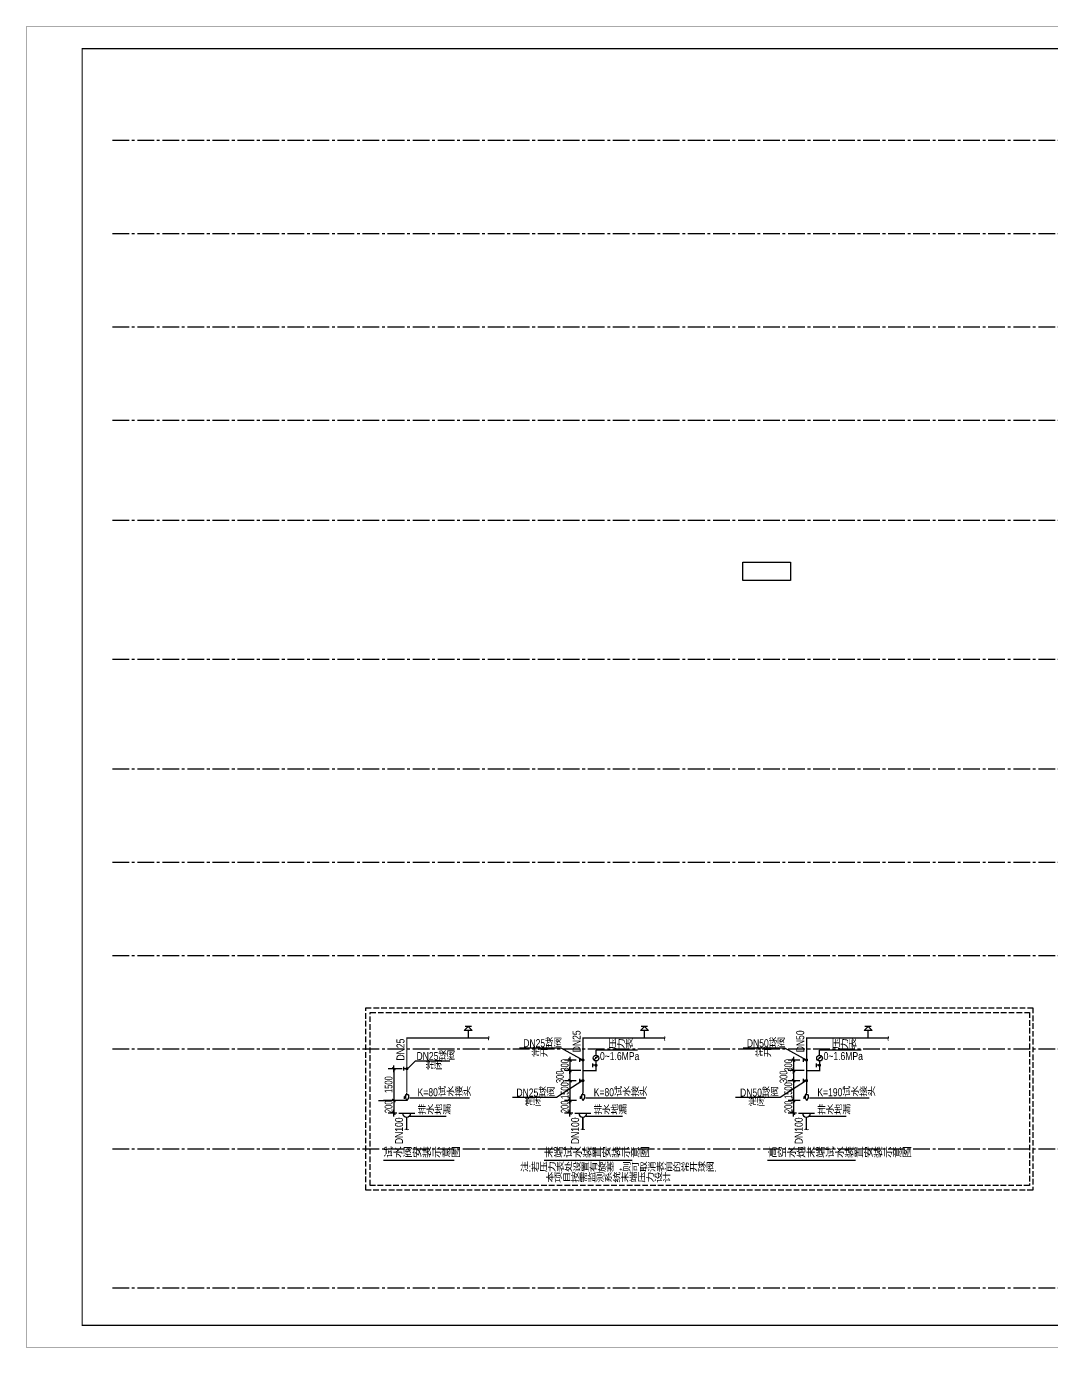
# Model space of a CAD drawing. Extents: x -186750 to 855523, y -12902 to 560425.
# Drawn here: x 221400 to 267481, y 394324 to 453729 of the extents above; entities that cross this region are included whole.
import ezdxf

# ---------------------------------------------------------------- set-up
doc = ezdxf.new("R2010")
doc.units = 0
doc.header["$LTSCALE"] = 1000
doc.header["$MEASUREMENT"] = 0
for name, pattern in [('CENTER2', [1.125, 0.75, -0.125, 0.125, -0.125]), ('CONTINOUS', [0]), ('DASH', [0.35, 0.25, -0.1])]:
    doc.linetypes.add(name, pattern=pattern)
for name, color, linetype in [('PIPE-喷淋', 6, 'Continuous'), ('VALVE_喷淋', 7, 'Continuous'), ('W-减压孔板孔径', 212, 'Continuous'), ('W-管径-ZP', 40, 'Continuous'), ('W-给水', 1, 'Continuous')]:
    doc.layers.add(name, color=color, linetype=linetype)
doc.styles.add('_HZTXT', font='@ros.shx', dxfattribs={"width": 0.7, "bigfont": '@jd.shx'})
doc.dimstyles.new('ZXX100', dxfattribs={"dimtxt": 350, "dimasz": 1, "dimexe": 250, "dimexo": 300, "dimgap": 60, "dimtad": 1, "dimdec": 0, "dimzin": 0, "dimdsep": 46, "dimtxsty": '_HZTXT', "dimblk": '_DIMX', "dimcen": 0.09, "dimclrt": 7, "dimadec": 0, "dimazin": 0, "dimtfac": 1, "dimtdec": 0, "dimtix": 1, "dimtmove": 2, "dimatfit": 3, "dimldrblk": '_DIMX', "dimfxl": 250, "dimtolj": 1, "dimtzin": 0, "dimarcsym": 0})

# ---------------------------------------------------------------- blocks, each defined once
blk = doc.blocks.new('_DIMX')
blk.add_line((-150, 0), (150, 0))
at = {"const_width": 50}
blk.add_lwpolyline([(-70, -70), (70, 70)], dxfattribs=at)
blk = doc.blocks.new('*D103')
at = {"layer": 'Defpoints', "color": 0, "linetype": 'CONTINOUS', "transparency": 16777216}
for p in [(246418, 407251), (245833, 406779), (246616, 406779)]:
    blk.add_point(p, dxfattribs=at)
at = {"layer": 'W-给水', "color": 0, "linetype": 'CONTINOUS', "lineweight": -2, "transparency": 16777216}
for p, q in [((246118, 407251), (245583, 407251)), ((245833, 407252), (245833, 407253)), ((245833, 407251), (245833, 406779)), ((246316, 406779), (245583, 406779)), ((245833, 406778), (245833, 406777))]:
    blk.add_line(p, q, dxfattribs=at)
for p, rotation in [((245833, 407251), 270), ((245833, 406779), 90)]:
    blk.add_blockref('_DIMX', p, dxfattribs=dict(at, rotation=rotation))
at = {"layer": 'W-给水', "color": 7, "linetype": 'CONTINOUS', "transparency": 16777216, "insert": (245598, 407015), "char_height": 350, "attachment_point": 5, "rotation": 90, "style": '_HZTXT'}
blk.add_mtext('\\A1;300', dxfattribs=at)
blk = doc.blocks.new('*D104')
at = {"layer": 'Defpoints', "color": 0, "linetype": 'CONTINOUS', "transparency": 16777216}
for p in [(246148, 406325), (245833, 405430), (246423, 405430)]:
    blk.add_point(p, dxfattribs=at)
at = {"layer": 'W-给水', "color": 0, "linetype": 'CONTINOUS', "lineweight": -2, "transparency": 16777216}
for p, q in [((245848, 406325), (245583, 406325)), ((245833, 406326), (245833, 406327)), ((245833, 406325), (245833, 405430)), ((246123, 405430), (245583, 405430)), ((245833, 405429), (245833, 405428))]:
    blk.add_line(p, q, dxfattribs=at)
for p, rotation in [((245833, 406325), 270), ((245833, 405430), 90)]:
    blk.add_blockref('_DIMX', p, dxfattribs=dict(at, rotation=rotation))
at = {"layer": 'W-给水', "color": 7, "linetype": 'CONTINOUS', "transparency": 16777216, "insert": (245598, 405878), "char_height": 350, "attachment_point": 5, "rotation": 90, "style": '_HZTXT'}
blk.add_mtext('\\A1;1500', dxfattribs=at)
blk = doc.blocks.new('*D105')
at = {"layer": 'Defpoints', "color": 0, "transparency": 16777216}
for p in [(246421, 405430), (245833, 404866), (246261, 404866)]:
    blk.add_point(p, dxfattribs=at)
at = {"layer": 'W-给水', "color": 0, "lineweight": -2, "transparency": 16777216}
for p, q in [((246121, 405430), (245583, 405430)), ((245833, 405431), (245833, 405432)), ((245833, 405430), (245833, 404866)), ((245961, 404866), (245583, 404866)), ((245833, 404865), (245833, 404864))]:
    blk.add_line(p, q, dxfattribs=at)
for p, rotation in [((245833, 405430), 270), ((245833, 404866), 90)]:
    blk.add_blockref('_DIMX', p, dxfattribs=dict(at, rotation=rotation))
at = {"layer": 'W-给水', "color": 7, "transparency": 16777216, "insert": (245598, 405148), "char_height": 350, "attachment_point": 5, "rotation": 90, "style": '_HZTXT'}
blk.add_mtext('\\A1;200', dxfattribs=at)
blk = doc.blocks.new('*D106')
at = {"layer": 'Defpoints', "color": 0, "transparency": 16777216}
for p in [(238503, 405430), (237916, 404866), (238344, 404866)]:
    blk.add_point(p, dxfattribs=at)
at = {"layer": 'W-给水', "color": 0, "lineweight": -2, "transparency": 16777216}
for p, q in [((238203, 405430), (237666, 405430)), ((237916, 405431), (237916, 405432)), ((237916, 405430), (237916, 404866)), ((238044, 404866), (237666, 404866)), ((237916, 404865), (237916, 404864))]:
    blk.add_line(p, q, dxfattribs=at)
for p, rotation in [((237916, 405430), 270), ((237916, 404866), 90)]:
    blk.add_blockref('_DIMX', p, dxfattribs=dict(at, rotation=rotation))
at = {"layer": 'W-给水', "color": 7, "transparency": 16777216, "insert": (237681, 405148), "char_height": 350, "attachment_point": 5, "rotation": 90, "style": '_HZTXT'}
blk.add_mtext('\\A1;200', dxfattribs=at)
blk = doc.blocks.new('*D107')
at = {"layer": 'Defpoints', "color": 0, "linetype": 'CONTINOUS', "transparency": 16777216}
for p in [(246418, 407251), (245833, 406779), (246616, 406779)]:
    blk.add_point(p, dxfattribs=at)
at = {"layer": 'W-给水', "color": 0, "linetype": 'CONTINOUS', "lineweight": -2, "transparency": 16777216}
for p, q in [((246118, 407251), (245583, 407251)), ((245833, 407252), (245833, 407253)), ((245833, 407251), (245833, 406779)), ((246316, 406779), (245583, 406779)), ((245833, 406778), (245833, 406777))]:
    blk.add_line(p, q, dxfattribs=at)
for p, rotation in [((245833, 407251), 270), ((245833, 406779), 90)]:
    blk.add_blockref('_DIMX', p, dxfattribs=dict(at, rotation=rotation))
at = {"layer": 'W-给水', "color": 7, "linetype": 'CONTINOUS', "transparency": 16777216, "insert": (245598, 407015), "char_height": 350, "attachment_point": 5, "rotation": 90, "style": '_HZTXT'}
blk.add_mtext('\\A1;300', dxfattribs=at)
blk = doc.blocks.new('*D108')
at = {"layer": 'Defpoints', "color": 0, "transparency": 16777216}
for p in [(246421, 405430), (245833, 404866), (246261, 404866)]:
    blk.add_point(p, dxfattribs=at)
at = {"layer": 'W-给水', "color": 0, "lineweight": -2, "transparency": 16777216}
for p, q in [((246121, 405430), (245583, 405430)), ((245833, 405431), (245833, 405432)), ((245833, 405430), (245833, 404866)), ((245961, 404866), (245583, 404866)), ((245833, 404865), (245833, 404864))]:
    blk.add_line(p, q, dxfattribs=at)
for p, rotation in [((245833, 405430), 270), ((245833, 404866), 90)]:
    blk.add_blockref('_DIMX', p, dxfattribs=dict(at, rotation=rotation))
at = {"layer": 'W-给水', "color": 7, "transparency": 16777216, "insert": (245598, 405148), "char_height": 350, "attachment_point": 5, "rotation": 90, "style": '_HZTXT'}
blk.add_mtext('\\A1;200', dxfattribs=at)
blk = doc.blocks.new('*D109')
at = {"layer": 'Defpoints', "color": 0, "linetype": 'CONTINOUS', "transparency": 16777216}
for p in [(239292, 406864), (237916, 405430), (238233, 405430)]:
    blk.add_point(p, dxfattribs=at)
at = {"layer": 'W-给水', "color": 0, "linetype": 'CONTINOUS', "lineweight": -2, "transparency": 16777216}
for p, q in [((238292, 406864), (237666, 406864)), ((237916, 406863), (237916, 405431)), ((237233, 405430), (237666, 405430))]:
    blk.add_line(p, q, dxfattribs=at)
for p, rotation in [((237916, 406864), 90), ((237916, 405430), 270)]:
    blk.add_blockref('_DIMX', p, dxfattribs=dict(at, rotation=rotation))
at = {"layer": 'W-给水', "color": 7, "linetype": 'CONTINOUS', "transparency": 16777216, "insert": (237681, 406147), "char_height": 350, "attachment_point": 5, "rotation": 90, "style": '_HZTXT'}
blk.add_mtext('\\A1;1500', dxfattribs=at)
blk = doc.blocks.new('*D110')
at = {"layer": 'Defpoints', "color": 0, "transparency": 16777216}
for p in [(238503, 405430), (237916, 404866), (238344, 404866)]:
    blk.add_point(p, dxfattribs=at)
at = {"layer": 'W-给水', "color": 0, "lineweight": -2, "transparency": 16777216}
for p, q in [((238203, 405430), (237666, 405430)), ((237916, 405431), (237916, 405432)), ((237916, 405430), (237916, 404866)), ((238044, 404866), (237666, 404866)), ((237916, 404865), (237916, 404864))]:
    blk.add_line(p, q, dxfattribs=at)
for p, rotation in [((237916, 405430), 270), ((237916, 404866), 90)]:
    blk.add_blockref('_DIMX', p, dxfattribs=dict(at, rotation=rotation))
at = {"layer": 'W-给水', "color": 7, "transparency": 16777216, "insert": (237681, 405148), "char_height": 350, "attachment_point": 5, "rotation": 90, "style": '_HZTXT'}
blk.add_mtext('\\A1;200', dxfattribs=at)
blk = doc.blocks.new('*D111')
at = {"layer": 'Defpoints', "color": 0, "linetype": 'CONTINOUS', "transparency": 16777216}
for p in [(246616, 406779), (245833, 406325), (246418, 406325)]:
    blk.add_point(p, dxfattribs=at)
at = {"layer": 'W-给水', "color": 0, "linetype": 'CONTINOUS', "lineweight": -2, "transparency": 16777216}
for p, q in [((246316, 406779), (245583, 406779)), ((245833, 406778), (245833, 406326)), ((246118, 406325), (245583, 406325))]:
    blk.add_line(p, q, dxfattribs=at)
for p, rotation in [((245833, 406779), 90), ((245833, 406325), 270)]:
    blk.add_blockref('_DIMX', p, dxfattribs=dict(at, rotation=rotation))
at = {"layer": 'W-给水', "color": 7, "linetype": 'CONTINOUS', "transparency": 16777216, "insert": (245382, 406497), "char_height": 350, "attachment_point": 5, "rotation": 90, "style": '_HZTXT'}
blk.add_mtext('\\A1;300', dxfattribs=at)
blk = doc.blocks.new('$valve$00000667')
for p, q in [((-242, 75), (-372, 0)), ((-242, -75), (-372, 0)), ((-87, 75), (-242, 75)), ((-87, 75), (-87, -75)), ((-87, 0), (0, 0)), ((-286, -125), (-164, -125)), ((-87, -75), (-242, -75)), ((-164, -75), (-164, -125))]:
    blk.add_line(p, q)
blk = doc.blocks.new('X-104 9#平面绑定$0$图框-A1')
at = {"color": 6}
for points, const_width in [([(0, 0), (841, 0), (841, 594), (0, 594)], 0.05), ([(766, 584), (25, 584), (25, 10), (766, 10)], 0.5)]:
    blk.add_lwpolyline(points, close=True, dxfattribs=dict(at, const_width=const_width))
at = {"color": 6, "const_width": 0.05}
for points in [[(420.5, 594), (420.5, 592)], [(0, 297), (2, 297)], [(420.5, 0), (420.5, 2)]]:
    blk.add_lwpolyline(points, dxfattribs=at)
blk = doc.blocks.new('*D168')
at = {"layer": 'Defpoints', "color": 0, "linetype": 'CONTINOUS', "transparency": 16777216}
for p in [(256469, 407251), (255884, 406779), (256667, 406779)]:
    blk.add_point(p, dxfattribs=at)
at = {"layer": 'W-给水', "color": 0, "linetype": 'CONTINOUS', "lineweight": -2, "transparency": 16777216}
for p, q in [((256169, 407251), (255634, 407251)), ((255884, 407252), (255884, 407253)), ((255884, 407251), (255884, 406779)), ((256367, 406779), (255634, 406779)), ((255884, 406778), (255884, 406777))]:
    blk.add_line(p, q, dxfattribs=at)
for p, rotation in [((255884, 407251), 270), ((255884, 406779), 90)]:
    blk.add_blockref('_DIMX', p, dxfattribs=dict(at, rotation=rotation))
at = {"layer": 'W-给水', "color": 7, "linetype": 'CONTINOUS', "transparency": 16777216, "insert": (255649, 407015), "char_height": 350, "attachment_point": 5, "rotation": 90, "style": '_HZTXT'}
blk.add_mtext('\\A1;300', dxfattribs=at)
blk = doc.blocks.new('*D169')
at = {"layer": 'Defpoints', "color": 0, "linetype": 'CONTINOUS', "transparency": 16777216}
for p in [(256199, 406325), (255884, 405430), (256474, 405430)]:
    blk.add_point(p, dxfattribs=at)
at = {"layer": 'W-给水', "color": 0, "linetype": 'CONTINOUS', "lineweight": -2, "transparency": 16777216}
for p, q in [((255899, 406325), (255634, 406325)), ((255884, 406326), (255884, 406327)), ((255884, 406325), (255884, 405430)), ((256174, 405430), (255634, 405430)), ((255884, 405429), (255884, 405428))]:
    blk.add_line(p, q, dxfattribs=at)
for p, rotation in [((255884, 406325), 270), ((255884, 405430), 90)]:
    blk.add_blockref('_DIMX', p, dxfattribs=dict(at, rotation=rotation))
at = {"layer": 'W-给水', "color": 7, "linetype": 'CONTINOUS', "transparency": 16777216, "insert": (255649, 405878), "char_height": 350, "attachment_point": 5, "rotation": 90, "style": '_HZTXT'}
blk.add_mtext('\\A1;1500', dxfattribs=at)
blk = doc.blocks.new('*D170')
at = {"layer": 'Defpoints', "color": 0, "transparency": 16777216}
for p in [(256471, 405430), (255884, 404866), (256312, 404866)]:
    blk.add_point(p, dxfattribs=at)
at = {"layer": 'W-给水', "color": 0, "lineweight": -2, "transparency": 16777216}
for p, q in [((256171, 405430), (255634, 405430)), ((255884, 405431), (255884, 405432)), ((255884, 405430), (255884, 404866)), ((256012, 404866), (255634, 404866)), ((255884, 404865), (255884, 404864))]:
    blk.add_line(p, q, dxfattribs=at)
for p, rotation in [((255884, 405430), 270), ((255884, 404866), 90)]:
    blk.add_blockref('_DIMX', p, dxfattribs=dict(at, rotation=rotation))
at = {"layer": 'W-给水', "color": 7, "transparency": 16777216, "insert": (255649, 405148), "char_height": 350, "attachment_point": 5, "rotation": 90, "style": '_HZTXT'}
blk.add_mtext('\\A1;200', dxfattribs=at)
blk = doc.blocks.new('*D171')
at = {"layer": 'Defpoints', "color": 0, "linetype": 'CONTINOUS', "transparency": 16777216}
for p in [(256469, 407251), (255884, 406779), (256667, 406779)]:
    blk.add_point(p, dxfattribs=at)
at = {"layer": 'W-给水', "color": 0, "linetype": 'CONTINOUS', "lineweight": -2, "transparency": 16777216}
for p, q in [((256169, 407251), (255634, 407251)), ((255884, 407252), (255884, 407253)), ((255884, 407251), (255884, 406779)), ((256367, 406779), (255634, 406779)), ((255884, 406778), (255884, 406777))]:
    blk.add_line(p, q, dxfattribs=at)
for p, rotation in [((255884, 407251), 270), ((255884, 406779), 90)]:
    blk.add_blockref('_DIMX', p, dxfattribs=dict(at, rotation=rotation))
at = {"layer": 'W-给水', "color": 7, "linetype": 'CONTINOUS', "transparency": 16777216, "insert": (255649, 407015), "char_height": 350, "attachment_point": 5, "rotation": 90, "style": '_HZTXT'}
blk.add_mtext('\\A1;300', dxfattribs=at)
blk = doc.blocks.new('*D172')
at = {"layer": 'Defpoints', "color": 0, "transparency": 16777216}
for p in [(256471, 405430), (255884, 404866), (256312, 404866)]:
    blk.add_point(p, dxfattribs=at)
at = {"layer": 'W-给水', "color": 0, "lineweight": -2, "transparency": 16777216}
for p, q in [((256171, 405430), (255634, 405430)), ((255884, 405431), (255884, 405432)), ((255884, 405430), (255884, 404866)), ((256012, 404866), (255634, 404866)), ((255884, 404865), (255884, 404864))]:
    blk.add_line(p, q, dxfattribs=at)
for p, rotation in [((255884, 405430), 270), ((255884, 404866), 90)]:
    blk.add_blockref('_DIMX', p, dxfattribs=dict(at, rotation=rotation))
at = {"layer": 'W-给水', "color": 7, "transparency": 16777216, "insert": (255649, 405148), "char_height": 350, "attachment_point": 5, "rotation": 90, "style": '_HZTXT'}
blk.add_mtext('\\A1;200', dxfattribs=at)
blk = doc.blocks.new('*D173')
at = {"layer": 'Defpoints', "color": 0, "linetype": 'CONTINOUS', "transparency": 16777216}
for p in [(256667, 406779), (255884, 406325), (256469, 406325)]:
    blk.add_point(p, dxfattribs=at)
at = {"layer": 'W-给水', "color": 0, "linetype": 'CONTINOUS', "lineweight": -2, "transparency": 16777216}
for p, q in [((256367, 406779), (255634, 406779)), ((255884, 406778), (255884, 406326)), ((256169, 406325), (255634, 406325))]:
    blk.add_line(p, q, dxfattribs=at)
for p, rotation in [((255884, 406779), 90), ((255884, 406325), 270)]:
    blk.add_blockref('_DIMX', p, dxfattribs=dict(at, rotation=rotation))
at = {"layer": 'W-给水', "color": 7, "linetype": 'CONTINOUS', "transparency": 16777216, "insert": (255433, 406497), "char_height": 350, "attachment_point": 5, "rotation": 90, "style": '_HZTXT'}
blk.add_mtext('\\A1;300', dxfattribs=at)

msp = doc.modelspace()

# ---------------------------------------------------------------- hatches: boundary and pattern name
at = {"layer": 'PIPE-喷淋', "linetype": 'Continuous'}
for points in [[(238501.2, 408241.2), (238501.2, 408268.2), (238474.2, 408268.2)], [(238501.2, 408241.2), (238474.2, 408241.2), (238474.2, 408268.2)], [(246418.4, 408241.2), (246418.4, 408268.2), (246391.4, 408268.2)], [(246418.4, 408241.2), (246391.4, 408241.2), (246391.4, 408268.2)], [(256469.3, 408241.2), (256469.3, 408268.2), (256442.3, 408268.2)], [(256469.3, 408241.2), (256442.3, 408241.2), (256442.3, 408268.2)], [(247003.2, 406779.1), (247003.2, 406752.1), (247030.2, 406752.1)], [(247003.2, 406779.1), (247030.2, 406779.1), (247030.2, 406752.1)], [(257054.1, 406779.1), (257054.1, 406752.1), (257081.1, 406752.1)], [(257054.1, 406779.1), (257081.1, 406779.1), (257081.1, 406752.1)]]:
    msp.add_hatch(color=256, dxfattribs=at).paths.add_polyline_path(points)

# ---------------------------------------------------------------- linework, layer by layer
at = {"color": 22, "linetype": 'CENTER2'}
for p, q in [((225263, 448620.6), (296101.4, 448620.6)), ((225263, 444420.6), (296101.4, 444420.6)), ((225263, 440220.6), (296101.4, 440220.6)), ((225263, 436020.6), (296101.4, 436020.6)), ((225263, 431520.6), (296101.4, 431520.6)), ((225263, 425270.6), (296101.4, 425270.6)), ((225263, 420353.6), (296101.4, 420353.6)), ((225263, 416153.6), (296101.4, 416153.6)), ((225263, 411953.6), (296101.4, 411953.6)), ((225263, 407753.6), (296101.4, 407753.6)), ((225263, 403253.6), (296101.4, 403253.6)), ((225263, 397003.6), (296101.4, 397003.6))]:
    msp.add_line(p, q, dxfattribs=at)
at = {"elevation": -1000}
msp.add_lwpolyline([(253599, 429633.9), (255740.6, 429633.9), (255740.6, 428818.1), (253599, 428818.1)], close=True, dxfattribs=at)
at = {"layer": 'PIPE-喷淋', "linetype": 'Continuous', "const_width": 54}
for points in [[(242187.4, 408241.2), (238501.2, 408241.2)], [(238501.2, 408241.2), (238501.2, 405780.1)], [(250104.5, 408241.2), (246418.4, 408241.2)], [(246418.4, 408241.2), (246418.4, 406779.1)], [(260155.4, 408241.2), (256469.3, 408241.2)], [(256469.3, 408241.2), (256469.3, 406779.1)], [(247003.2, 406779.1), (247003.2, 407212.1)], [(257054.1, 406779.1), (257054.1, 407212.1)], [(246418.4, 406779.1), (247003.2, 406779.1)], [(246418.4, 406779.1), (246418.4, 405777.8)], [(256469.3, 406779.1), (257054.1, 406779.1)], [(256469.3, 406779.1), (256469.3, 405777.8)], [(238493.3, 404686), (238493.3, 404101)]]:
    msp.add_lwpolyline(points, dxfattribs=at)
at = {"layer": 'W-减压孔板孔径', "color": 3}
for p, q in [((245440.9, 407792.6), (243564.1, 407792.6)), ((246418.4, 407251.4), (245440.9, 407792.6)), ((255491.8, 407792.6), (253615, 407792.6)), ((256469.3, 407251.4), (255491.8, 407792.6)), ((238533.6, 406864.5), (238885.6, 407214)), ((238885.6, 407214), (240428.3, 407214)), ((246418.4, 406325.4), (245224.3, 405572.3)), ((256469.3, 406325.4), (255275.2, 405572.3)), ((245224.3, 405572.3), (243257.2, 405572.3)), ((255275.2, 405572.3), (253281.2, 405572.3))]:
    msp.add_line(p, q, dxfattribs=at)
at = {"layer": 'W-减压孔板孔径', "color": 8, "linetype": 'DASH'}
for points in [[(236650.1, 409604), (266640.3, 409603.9), (266640.3, 401409.1), (236650.1, 401409.1)], [(236857.4, 409396.6), (266488.5, 409396.6), (266488.5, 401616.4), (236857.4, 401616.4)]]:
    msp.add_lwpolyline(points, close=True, dxfattribs=at)
at = {"layer": 'W-管径-ZP', "linetype": 'ByBlock'}
for p, q in [((241082.1, 408581.9), (241262.6, 408761.9)), ((241082.1, 408581.9), (241262.6, 408761.9)), ((241407, 408762.1), (241117.7, 408762.1)), ((241407, 408762.1), (241117.7, 408762.1)), ((241262.6, 408761.9), (241442.1, 408581.9)), ((241262.6, 408761.9), (241442.1, 408581.9)), ((248999.3, 408581.9), (249179.7, 408761.9)), ((248999.3, 408581.9), (249179.7, 408761.9)), ((249324.2, 408762.1), (249034.8, 408762.1)), ((249324.2, 408762.1), (249034.8, 408762.1)), ((249179.7, 408761.9), (249359.3, 408581.9)), ((249179.7, 408761.9), (249359.3, 408581.9)), ((259050.1, 408581.9), (259230.6, 408761.9)), ((259050.1, 408581.9), (259230.6, 408761.9)), ((259375, 408762.1), (259085.7, 408762.1)), ((259375, 408762.1), (259085.7, 408762.1)), ((259230.6, 408761.9), (259410.1, 408581.9)), ((259230.6, 408761.9), (259410.1, 408581.9)), ((241442.1, 408581.9), (241082.1, 408581.9)), ((241442.1, 408581.9), (241082.1, 408581.9)), ((249359.3, 408581.9), (248999.3, 408581.9)), ((249359.3, 408581.9), (248999.3, 408581.9)), ((259410.1, 408581.9), (259050.1, 408581.9)), ((259410.1, 408581.9), (259050.1, 408581.9))]:
    msp.add_line(p, q, dxfattribs=at)
at = {"layer": 'W-给水', "color": 3, "linetype": 'CONTINOUS'}
for p, q in [((248872.7, 407692.9), (247003.2, 407692.9)), ((248872.7, 407692.9), (247003.2, 407692.9)), ((247003.2, 407469.9), (247003.2, 407692.9)), ((258923.6, 407692.9), (257054.1, 407692.9)), ((258923.6, 407692.9), (257054.1, 407692.9)), ((257054.1, 407469.9), (257054.1, 407692.9))]:
    msp.add_line(p, q, dxfattribs=at)
at = {"layer": 'W-给水', "linetype": 'CONTINOUS'}
for p, q in [((247003.2, 407469.9), (247003.2, 407692.9)), ((257054.1, 407469.9), (257054.1, 407692.9)), ((246908.6, 407253.5), (247097.8, 407428.6)), ((246908.6, 407253.5), (247097.8, 407428.6)), ((247097.8, 407428.6), (246966, 407351.7)), ((247097.8, 407428.6), (246966, 407351.7)), ((246966, 407351.7), (246988.4, 407327.4)), ((246966, 407351.7), (246988.4, 407327.4)), ((256959.5, 407253.5), (257148.6, 407428.6)), ((256959.5, 407253.5), (257148.6, 407428.6)), ((257148.6, 407428.6), (257016.8, 407351.7)), ((257148.6, 407428.6), (257016.8, 407351.7)), ((257016.8, 407351.7), (257039.3, 407327.4)), ((257016.8, 407351.7), (257039.3, 407327.4)), ((238505.7, 405430.1), (237447.8, 405430.1)), ((238505.7, 405430.1), (237447.8, 405430.1))]:
    msp.add_line(p, q, dxfattribs=at)
at = {"layer": 'W-给水'}
for p, q in [((238345.2, 406944.2), (238345.2, 406783.9)), ((238345.2, 406944.2), (238345.2, 406783.9)), ((246262.3, 407331.2), (246262.3, 407170.8)), ((246262.3, 407331.2), (246262.3, 407170.8)), ((246418.4, 407251.4), (246262.3, 407251.4)), ((246418.4, 407251.4), (246262.3, 407251.4)), ((246847.1, 407099.5), (246847.1, 406939.1)), ((246847.1, 407099.5), (246847.1, 406939.1)), ((247003.2, 407019.7), (246847.1, 407019.7)), ((247003.2, 407019.7), (246847.1, 407019.7)), ((256313.2, 407331.2), (256313.2, 407170.8)), ((256313.2, 407331.2), (256313.2, 407170.8)), ((256469.3, 407251.4), (256313.2, 407251.4)), ((256469.3, 407251.4), (256313.2, 407251.4)), ((256898, 407099.5), (256898, 406939.1)), ((256898, 407099.5), (256898, 406939.1)), ((257054.1, 407019.7), (256898, 407019.7)), ((257054.1, 407019.7), (256898, 407019.7)), ((238501.2, 406864.5), (238345.2, 406864.5)), ((238501.2, 406864.5), (238345.2, 406864.5)), ((246262.3, 406408.9), (246262.3, 406248.6)), ((246262.3, 406408.9), (246262.3, 406248.6)), ((256313.2, 406408.9), (256313.2, 406248.6)), ((256313.2, 406408.9), (256313.2, 406248.6)), ((246418.4, 406329.2), (246262.3, 406329.2)), ((246418.4, 406329.2), (246262.3, 406329.2)), ((256469.3, 406329.2), (256313.2, 406329.2)), ((256469.3, 406329.2), (256313.2, 406329.2)), ((246050.4, 404866), (246770.4, 404866)), ((246050.4, 404866), (246770.4, 404866)), ((256101.3, 404866), (256821.3, 404866)), ((256101.3, 404866), (256821.3, 404866))]:
    msp.add_line(p, q, dxfattribs=at)
at = {"layer": 'W-给水', "color": 3}
for p, q in [((238634.5, 405558.9, 0), (241319.1, 405558.9, 0)), ((238634.5, 405558.9, 0), (241319.1, 405558.9, 0)), ((246551.7, 405558.9, 0), (249236.3, 405558.9, 0)), ((246551.7, 405558.9, 0), (249236.3, 405558.9, 0)), ((256602.5, 405558.9, 0), (259287.2, 405558.9, 0)), ((256602.5, 405558.9, 0), (259287.2, 405558.9, 0)), ((238133.3, 404866), (238853.3, 404866)), ((238133.3, 404866), (238853.3, 404866)), ((238634.5, 404732.2, 0), (240274.2, 404732.2, 0)), ((238634.5, 404732.2, 0), (240274.2, 404732.2, 0)), ((246551.7, 404732.2, 0), (248191.3, 404732.2, 0)), ((246551.7, 404732.2, 0), (248191.3, 404732.2, 0)), ((256602.5, 404732.2, 0), (258242.2, 404732.2, 0)), ((256602.5, 404732.2, 0), (258242.2, 404732.2, 0))]:
    msp.add_line(p, q, dxfattribs=at)
at = {"layer": 'W-给水'}
for points, const_width in [([(241262.1, 408241.2), (241262.1, 408581.9)], 54), ([(241262.1, 408241.2), (241262.1, 408581.9)], 54), ([(249179.3, 408241.2), (249179.3, 408581.9)], 54), ([(249179.3, 408241.2), (249179.3, 408581.9)], 54), ([(259230.1, 408241.2), (259230.1, 408581.9)], 54), ([(259230.1, 408241.2), (259230.1, 408581.9)], 54), ([(238493.3, 404686), (238493.3, 404101)], 63), ([(246410.4, 404686), (246410.4, 404101)], 63), ([(246410.4, 404686), (246410.4, 404101)], 63), ([(256461.3, 404686), (256461.3, 404101)], 63), ([(256461.3, 404686), (256461.3, 404101)], 63), ([(237448.8, 402741), (240639.5, 402741)], 63), ([(237448.8, 402741), (240639.5, 402741)], 63), ([(244659.4, 402741), (248630.1, 402741)], 63), ([(244659.4, 402741), (248630.1, 402741)], 63), ([(254710.3, 402741), (258680.9, 402741)], 63), ([(254710.3, 402741), (258680.9, 402741)], 63)]:
    msp.add_lwpolyline(points, dxfattribs=dict(at, const_width=const_width))
at = {"layer": 'W-给水', "const_width": 75.6}
for points in [[(238501.2, 406896.9, 1), (238501.2, 406832.1, 1)], [(238501.2, 406896.9, 1), (238501.2, 406832.1, 1)], [(246418.4, 407283.8, 1), (246418.4, 407219, 1)], [(246418.4, 407283.8, 1), (246418.4, 407219, 1)], [(247003.2, 407052.1, 1), (247003.2, 406987.3, 1)], [(247003.2, 407052.1, 1), (247003.2, 406987.3, 1)], [(256469.3, 407283.8, 1), (256469.3, 407219, 1)], [(256469.3, 407283.8, 1), (256469.3, 407219, 1)], [(257054.1, 407052.1, 1), (257054.1, 406987.3, 1)], [(257054.1, 407052.1, 1), (257054.1, 406987.3, 1)], [(246418.4, 406361.6, 1), (246418.4, 406296.8, 1)], [(246418.4, 406361.6, 1), (246418.4, 406296.8, 1)], [(256469.3, 406361.6, 1), (256469.3, 406296.8, 1)], [(256469.3, 406361.6, 1), (256469.3, 406296.8, 1)]]:
    msp.add_lwpolyline(points, format="xyb", close=True, dxfattribs=at)
at = {"layer": 'W-给水', "linetype": 'CONTINOUS', "const_width": 54}
for points in [[(247003.2, 406779.1), (247003.2, 407212.1)], [(257054.1, 406779.1), (257054.1, 407212.1)], [(246418.4, 406779.1), (247003.2, 406779.1)], [(256469.3, 406779.1), (257054.1, 406779.1)]]:
    msp.add_lwpolyline(points, dxfattribs=at)
at = {"layer": 'W-给水'}
for centre in [(247003.2, 407341), (247003.2, 407341), (257054.1, 407341), (257054.1, 407341)]:
    msp.add_circle(centre, 128.9, dxfattribs=at)
for centre in [(238493.3, 404866), (238493.3, 404866), (246410.4, 404866), (246410.4, 404866), (256461.3, 404866), (256461.3, 404866)]:
    msp.add_arc(centre, 180, 179.99999, 359.99999, dxfattribs=at)

# ---------------------------------------------------------------- block references
at = {"color": 4, "xscale": 100, "yscale": 100, "zscale": 100}
msp.add_blockref('X-104 9#平面绑定$0$图框-A1', (221403, 394326.4), dxfattribs=at)
at = {"layer": 'VALVE_喷淋', "xscale": -0.9, "yscale": 0.9, "zscale": 0.9, "rotation": 269.9999898057399}
for p in [(238505.7, 405764.5), (246418.4, 405764.5), (256469.3, 405764.5)]:
    msp.add_blockref('$valve$00000667', p, dxfattribs=at)

# ---------------------------------------------------------------- texts
at = {"layer": 'W-给水', "style": '_HZTXT', "width": 0.8}
for s, rotation, p in [('DN25', 89.99999, (238394.8, 407229.8)), ('~', 89.99999, (242355.7, 408119.6, -1356714.6)), ('~', 89.99999, (250263.3, 408110.9)), ('~', 89.99999, (260314.2, 408110.9)), ('~', 359.99999, (238386.4, 403957.8, -1356714.6)), ('~', 359.99999, (238386.4, 403957.8, -1356714.6)), ('~', 359.99999, (246303.5, 403957.8, -1356714.6)), ('~', 359.99999, (246303.5, 403957.8, -1356714.6)), ('~', 359.99999, (256354.4, 403957.8, -1356714.6)), ('~', 359.99999, (256354.4, 403957.8, -1356714.6)), ('注:若压力表处设置有旋塞，则可取消表前的常开球阀.', 359.99999, (243598.2, 402234.1)), ('本项目按需监测系统末端压力设计', 359.99999, (244746, 401762.4))]:
    msp.add_text(s, height=360, rotation=rotation, dxfattribs=at).set_placement(p)
at = {"layer": 'W-给水', "color": 0, "style": '_HZTXT', "width": 0.8}
for s, p in [('DN25', (238394.8, 407229.8)), ('DN25', (246312, 407600.9)), ('DN50', (256362.9, 407600.9)), ('DN100', (238327.9, 403472.9)), ('DN100', (246245.1, 403472.9)), ('DN100', (256296, 403472.9))]:
    msp.add_text(s, height=360, rotation=89.99999, dxfattribs=at).set_placement(p)
at = {"layer": 'W-给水', "color": 3, "style": '_HZTXT', "width": 0.8}
for s, p in [('DN25球阀', (243732.7, 407831.3)), ('压力表', (247555.3, 407766.3)), ('压力表', (247555.3, 407766.3)), ('DN50球阀', (253783.6, 407831.3)), ('压力表', (257606.2, 407766.3)), ('DN25球阀', (238935.1, 407252.7)), ('常开', (244094.8, 407399.9)), ('0~1.6MPa', (247182.6, 407250.8)), ('常开', (254145.7, 407399.9)), ('0~1.6MPa', (257233.5, 407250.8)), ('常闭', (239344.3, 406821.3)), ('K=80试水接头', (238984.6, 405625.8, -1356714.6)), ('K=80试水接头', (238984.6, 405625.8, -1356714.6)), ('DN25球阀', (243425.8, 405611)), ('K=80试水接头', (246901.8, 405625.8, -1356714.6)), ('K=80试水接头', (246901.8, 405625.8, -1356714.6)), ('DN50球阀', (253476.7, 405611)), ('K=190试水接头', (256952.7, 405625.8, -1356714.6)), ('排水地漏', (238984.6, 404814.2, -1356714.6)), ('排水地漏', (238984.6, 404814.2, -1356714.6)), ('常闭', (243796.3, 405179.7)), ('排水地漏', (246901.8, 404814.2, -1356714.6)), ('排水地漏', (246901.8, 404814.2, -1356714.6)), ('常闭', (253847.2, 405179.7)), ('排水地漏', (256952.7, 404814.2, -1356714.6)), ('排水地漏', (256952.7, 404814.2, -1356714.6))]:
    msp.add_text(s, height=360, rotation=359.99999, dxfattribs=at).set_placement(p)
at = {"layer": 'W-给水', "color": 7, "style": '_HZTXT', "width": 0.8}
for s, p in [('试水阀安装示意图', (237448.8, 402867)), ('试水阀安装示意图', (237448.8, 402867)), ('末端试水装置安装示意图', (244659.4, 402867)), ('末端试水装置安装示意图', (244659.4, 402867)), ('高空水炮末端试水装置安装示意图', (254710.3, 402867))]:
    msp.add_text(s, height=450, rotation=359.99999, dxfattribs=at).set_placement(p)

# ---------------------------------------------------------------- dimensions: what is measured, and where the dimension line sits
at = {"layer": 'W-给水', "color": 3, "linetype": 'CONTINOUS'}
dim = msp.add_linear_dim(base=(237915.6, 405430.1), p1=(239291.8, 406864.5), p2=(238233.5, 405430.1), angle=89.99999, text='1500', dimstyle='ZXX100', override={"dimexo": 1000}, dxfattribs=at)
dim.commit()
dim.dimension.update_dxf_attribs({"geometry": '*D109', "text_midpoint": (237680.6, 406147.3)})
for base, p1, p2, picture, middle in [((245832.8, 406325.4), (246615.7, 406779.1), (246418.4, 406325.4), '*D111', (245381.8, 406497.4)), ((255883.7, 406325.4), (256666.6, 406779.1), (256469.3, 406325.4), '*D173', (255432.6, 406497.4))]:
    dim = msp.add_linear_dim(base=base, p1=p1, p2=p2, angle=89.99999, text='300', dimstyle='ZXX100', dxfattribs=at)
    dim.commit()
    dim.dimension.update_dxf_attribs({"geometry": picture, "text_midpoint": middle, "dimtype": 160})
at = {"layer": 'W-给水', "linetype": 'CONTINOUS'}
for base, p1, p2, picture, middle in [((245832.8, 406779.1), (246418.4, 407251.4), (246615.7, 406779.1), '*D103', (245597.8, 407015.2)), ((255883.7, 406779.1), (256469.3, 407251.4), (256666.6, 406779.1), '*D168', (255648.7, 407015.2))]:
    dim = msp.add_linear_dim(base=base, p1=p1, p2=p2, angle=89.99999, text='300', dimstyle='ZXX100', dxfattribs=at)
    dim.commit()
    dim.dimension.update_dxf_attribs({"geometry": picture, "text_midpoint": middle})
at = {"layer": 'W-给水', "color": 3, "linetype": 'CONTINOUS'}
for base, p1, p2, text, picture, middle in [((245832.8, 406779.1), (246418.4, 407251.4), (246615.7, 406779.1), '300', '*D107', (245597.8, 407015.2)), ((255883.7, 406779.1), (256469.3, 407251.4), (256666.6, 406779.1), '300', '*D171', (255648.7, 407015.2)), ((245832.8, 405430.1), (246148.4, 406325.4), (246422.8, 405430.1), '1500', '*D104', (245597.8, 405877.8)), ((255883.7, 405430.1), (256199.3, 406325.4), (256473.7, 405430.1), '1500', '*D169', (255648.7, 405877.8))]:
    dim = msp.add_linear_dim(base=base, p1=p1, p2=p2, angle=89.99999, text=text, dimstyle='ZXX100', dxfattribs=at)
    dim.commit()
    dim.dimension.update_dxf_attribs({"geometry": picture, "text_midpoint": middle})
at = {"layer": 'W-给水'}
dim = msp.add_linear_dim(base=(237915.6, 404866), p1=(238503.5, 405430.1), p2=(238344.2, 404866), angle=89.99999, text='200', dimstyle='ZXX100', dxfattribs=at)
dim.commit()
dim.dimension.update_dxf_attribs({"geometry": '*D106', "text_midpoint": (237680.6, 405148.1)})
at = {"layer": 'W-给水', "color": 3}
for base, p1, p2, picture, middle in [((237915.6, 404866), (238503.5, 405430.1), (238344.2, 404866), '*D110', (237680.6, 405148.1)), ((245832.8, 404866), (246420.6, 405430.1), (246261.3, 404866), '*D105', (245597.8, 405148.1)), ((245832.8, 404866), (246420.6, 405430.1), (246261.3, 404866), '*D108', (245597.8, 405148.1)), ((255883.7, 404866), (256471.5, 405430.1), (256312.2, 404866), '*D170', (255648.7, 405148.1)), ((255883.7, 404866), (256471.5, 405430.1), (256312.2, 404866), '*D172', (255648.7, 405148.1))]:
    dim = msp.add_linear_dim(base=base, p1=p1, p2=p2, angle=89.99999, text='200', dimstyle='ZXX100', dxfattribs=at)
    dim.commit()
    dim.dimension.update_dxf_attribs({"geometry": picture, "text_midpoint": middle})

doc.saveas('drawing.dxf')
